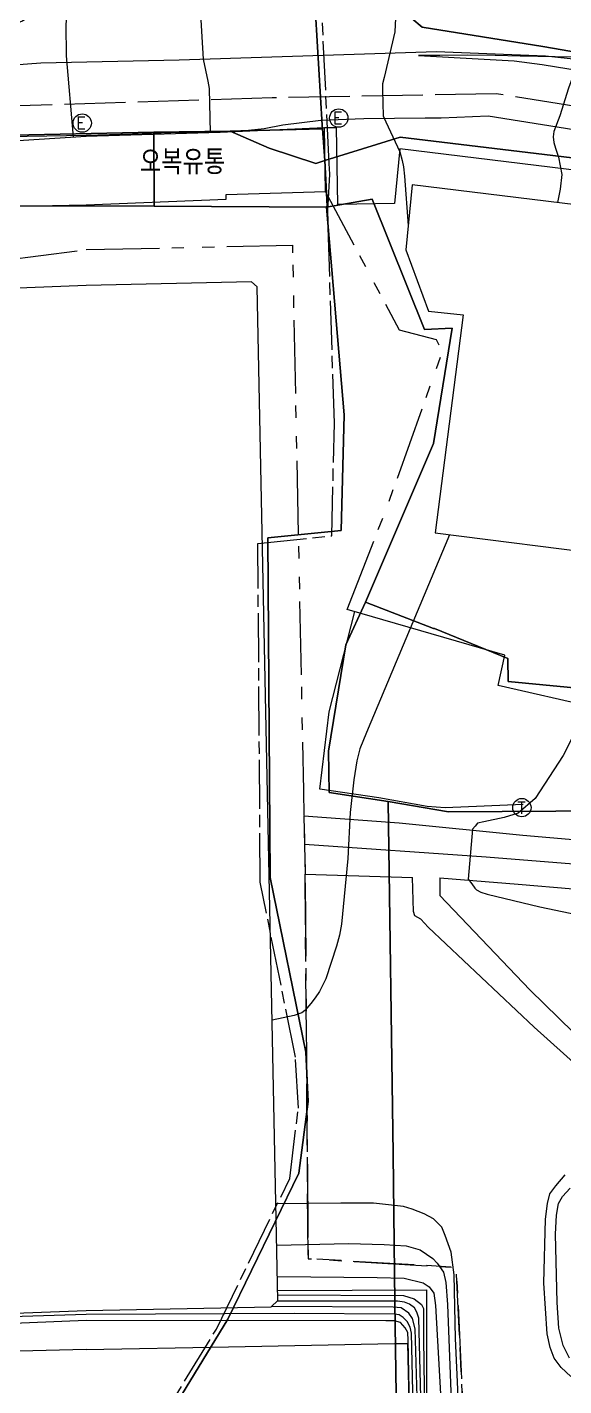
# Model space of a CAD drawing. Header units: feet. Extents: x 197796 to 199821, y 552499 to 555392.
# Drawn here: x 198927.9 to 198971.8, y 553202.7 to 553313.8 of the extents above; entities that cross this region are included whole.
import ezdxf

# ---------------------------------------------------------------- set-up
doc = ezdxf.new("R2010")
doc.units = ezdxf.units.FT
doc.header["$MEASUREMENT"] = 0
for name, pattern in [('ANYANG', [9, 5, -1, 2, -1]), ('ANYANG1', [11.5, 6, -1, 1, -1.5, 1, -1]), ('ANYANG2', [6, 5, -1]), ('JEON', [12, 4, -0.5, 1, -0.5, 4, -0.5, 1, -0.5])]:
    doc.linetypes.add(name, pattern=pattern)
for name, color, linetype in [('AAA008', 7, 'CONTINUOUS'), ('AAC001', 7, 'CONTINUOUS'), ('AAC003', 3, 'ANYANG'), ('AAC006', 7, 'ANYANG1'), ('AD002', 7, 'CONTINUOUS'), ('AD0022', 1, 'CONTINUOUS'), ('ADA085', 1, 'CONTINUOUS'), ('AE001', 1, 'ANYANG2'), ('AE131', 42, 'CONTINUOUS'), ('AZ0202', 7, 'CONTINUOUS'), ('AZ0203', 7, 'CONTINUOUS'), ('AZ0801', 7, 'CONTINUOUS'), ('CAA001', 7, 'CONTINUOUS'), ('CAA002', 30, 'CONTINUOUS'), ('DD001', 3, 'CONTINUOUS'), ('EA0018', 7, 'JEON'), ('wipco_image', 2, 'CONTINUOUS'), ('wipco_지적', 20, 'CONTINUOUS'), ('ZC002', 7, 'CONTINUOUS')]:
    doc.layers.add(name, color=color, linetype=linetype)
doc.styles.add('GHS', font='ROMANS', dxfattribs={"bigfont": 'NGSW.shx'})
doc.styles.add('NGSW', font='ROMANS.shx', dxfattribs={"bigfont": 'NGSW.shx'})
picture_1 = doc.add_image_def('image1.jpg', size_in_pixel=(8269, 5907))

# ---------------------------------------------------------------- blocks, each defined once
blk = doc.blocks.new('AZ0203')
at = {"layer": 'AZ0203'}
blk.add_circle((0, 0), 0.75, dxfattribs=at)
at = {"layer": 'AZ0203', "style": 'GHS'}
blk.add_text('T', height=1, dxfattribs=at).set_placement((-0.36, -0.52))
blk = doc.blocks.new('AZ0202')
at = {"layer": 'AZ0202'}
blk.add_circle((0, 0), 0.75, dxfattribs=at)
at = {"layer": 'AZ0202', "style": 'GHS'}
blk.add_text('E', height=1, dxfattribs=at).set_placement((-0.5, -0.48))

msp = doc.modelspace()

# ---------------------------------------------------------------- linework, layer by layer
at = {"layer": 'AAA008', "color": 255, "flags": 128}
for points in [[(198932.7, 553304.83), (198922.86, 553304.22), (198922.85, 553303.91), (198923.02, 553299.06), (198932.7, 553299.24), (198944.15, 553299.72), (198944.15, 553300.09), (198952.28, 553300.35), (198952.19, 553305.54), (198943.67, 553305.15)], [(198999.78, 553295.95), (198959.38, 553300.89), (198958.87, 553295.57), (198960.71, 553290.55), (198963.54, 553290.25), (198961.25, 553272.43), (198975.91, 553270.6), (198975.55, 553267.06), (198981.42, 553266.44), (198982.2, 553271.77), (198996.68, 553270.02)]]:
    msp.add_lwpolyline(points, close=True, dxfattribs=at)
at = {"layer": 'AAA008', "color": 255}
msp.add_lwpolyline([(198932.7, 553292.65), (198908.34, 553291.7), (198908.35, 553291.25), (198907.89, 553291.24), (198908.53, 553259.32), (198903.3, 553259.23), (198903.77, 553240.44), (198908.87, 553240.51), (198909.56, 553208.33), (198910.07, 553208.35), (198910.09, 553208.02), (198932.69, 553208.87), (198947.84, 553209.18), (198948.39, 553209.7), (198946.7, 553292.54), (198946.24, 553292.95), (198932.7, 553292.65)], dxfattribs=at)
at = {"layer": 'AAC001', "color": 255, "flags": 128}
for points in [[(198968.45, 553250.23), (198962.07, 553249.96), (198960.61, 553250.07), (198956.64, 553250.79), (198951.83, 553251.49), (198952.59, 553257.81), (198954.68, 553266)], [(198984.47, 553262.51), (198974.51, 553262.99), (198974.31, 553258.17), (198966.4, 553259.97), (198966.96, 553262.45), (198954.06, 553266.18)]]:
    msp.add_lwpolyline(points, dxfattribs=at)
at = {"layer": 'AAC003', "color": 255, "flags": 128}
msp.add_lwpolyline([(198977.27, 553162.13), (198962.4, 553161.68), (198961.88, 553161.69), (198961.66, 553161.82), (198961.27, 553194.71), (198961.27, 553195.4), (198961.53, 553195.59), (198963.76, 553195.65), (198962.99, 553212.4), (198950.86, 553213.11), (198950.62, 553244.53)], dxfattribs=at)
at = {"layer": 'AAC006', "color": 255, "flags": 128}
for points in [[(198954.06, 553266.18), (198957.27, 553274.43), (198961.73, 553286.89), (198961.73, 553287.51), (198961.36, 553288.22), (198958.33, 553289.02), (198952.28, 553300.35)], [(198932.7, 553295.59), (198949.57, 553295.96), (198950.48, 553251.36), (198950.62, 553244.53), (198950.86, 553213.11), (198962.99, 553212.4), (198963.76, 553195.65), (198961.53, 553195.59), (198961.27, 553195.4), (198961.27, 553194.71), (198961.66, 553161.82), (198961.88, 553161.69), (198977.27, 553162.13)]]:
    msp.add_lwpolyline(points, dxfattribs=at)
at = {"layer": 'AAC006', "color": 255}
msp.add_lwpolyline([(198926, 553294.73), (198932.7, 553295.59)], dxfattribs=at)
at = {"layer": 'AD002', "color": 255}
msp.add_lwpolyline([(199052.92, 553303.51), (199029.06, 553305.56), (199006.41, 553307.5), (198970.29, 553311.41), (198961.37, 553311.77), (198940.3, 553311.08), (198928.98, 553310.83), (198922.4, 553310.35), (198894.14, 553310.05), (198862.12, 553309.37), (198828.79, 553308.87), (198805.85, 553308.94), (198801.12, 553308.59), (198795.9, 553308.15), (198787.09, 553306.62), (198773.88, 553303.91), (198741.74, 553295.75), (198725.68, 553290.65), (198720.01, 553288.88), (198715.06, 553287.28), (198690.66, 553277.7)], dxfattribs=at)
at = {"layer": 'AD002', "color": 255, "flags": 128}
msp.add_lwpolyline([(198950.57, 553247), (198965.43, 553245.97), (198977.36, 553245.01), (198985.73, 553245.01), (198995, 553244.92), (199010.91, 553245.59), (199023.55, 553246.35), (199031.61, 553246.35), (199046.22, 553245.29)], dxfattribs=at)
at = {"layer": 'AD0022', "color": 255}
for points in [[(198923.02, 553304.79), (198932.7, 553304.94), (198936.48, 553305.06), (198939.62, 553305.15), (198942.9, 553305.22), (198945.99, 553305.35), (198947.26, 553305.5), (198948.78, 553305.79), (198951.9, 553306.18), (198955.41, 553306.32), (198960.43, 553306.36), (198961.75, 553306.36), (198965.59, 553306.52), (198993.64, 553302.07)], [(198972.84, 553247.33), (198968.43, 553247.71), (198958.31, 553248.71), (198950.52, 553249.29), (198950.62, 553244.53), (198959.4, 553244.28)], [(198961.64, 553244.23), (198968.05, 553243.73), (198972.55, 553243.34), (198977.57, 553243.05), (198983.27, 553243.01), (198989.26, 553242.79), (198995.32, 553242.72), (199002, 553243.06), (199010.17, 553243.51), (199023.78, 553244.18), (199030.56, 553244.38), (199039.34, 553243.86), (199039.29, 553242.22), (199039.19, 553239.47), (199039.22, 553238.24)]]:
    msp.add_lwpolyline(points, dxfattribs=at)
at = {"layer": 'ADA085', "color": 255, "flags": 128}
for points in [[(198974.16, 553227.74), (198969.37, 553232.04), (198960.69, 553240.21), (198960.08, 553240.85), (198959.59, 553241.13), (198959.48, 553241.5), (198959.4, 553244.28)], [(198961.64, 553244.23), (198961.65, 553242.81), (198969, 553235.1), (198973.76, 553230.46), (198974.43, 553230.12), (198975.12, 553229.92), (198975.72, 553229.86), (198991.74, 553230.47), (199006.25, 553231), (199014.44, 553231.18), (199014.56, 553231.41), (199014.71, 553231.57), (199020.86, 553231.56), (199021.29, 553237.27), (199031.67, 553237.81), (199032.99, 553237.82), (199036.28, 553238.07), (199039.22, 553238.24)], [(198972.37, 553203.47), (198971.56, 553204.22), (198971, 553204.99), (198970.67, 553205.86), (198970.42, 553206.97), (198970.14, 553211.12), (198970.28, 553216.34), (198970.45, 553217.61), (198970.64, 553218.42), (198971.12, 553219.08), (198971.9, 553219.97)], [(198972.24, 553204.99), (198971.74, 553206.01), (198971.38, 553207.44), (198971.23, 553209.53), (198971.1, 553215.12), (198971.19, 553216.67), (198971.35, 553217.61), (198971.67, 553218.2), (198972.3, 553218.87)], [(198932.69, 553205.69), (198944.34, 553205.9), (198957.94, 553206.17), (198958.98, 553206.18), (198959.22, 553196.65), (198959.8, 553160.11), (198965.64, 553160.19)]]:
    msp.add_lwpolyline(points, dxfattribs=at)
at = {"layer": 'ADA085', "color": 255}
msp.add_lwpolyline([(198932.69, 553205.69), (198905.31, 553205.01), (198904.7, 553221.12), (198904.68, 553229.21)], dxfattribs=at)
at = {"layer": 'AE001', "color": 255}
msp.add_lwpolyline([(198991.26, 553302.45), (198991.31, 553302.98), (198991.29, 553303.66), (198991.23, 553303.87), (198991.14, 553304.04), (198991, 553304.19), (198990.81, 553304.34), (198990.54, 553304.49), (198966.26, 553308.33), (198947.91, 553307.99), (198910.88, 553306.82), (198868.17, 553305.69), (198860.95, 553305.39), (198833.64, 553305.26), (198833.29, 553305.17), (198833.03, 553305.03), (198832.92, 553304.9), (198832.82, 553304.65), (198832.77, 553303.46)], dxfattribs=at)
at = {"layer": 'AE131', "color": 255, "flags": 128}
msp.add_lwpolyline([(198974.49, 553311.33), (198971.09, 553311.36), (198968.22, 553311.39), (198966.17, 553311.45), (198963.91, 553311.49), (198961.65, 553311.45), (198959.88, 553311.45), (198965.26, 553311.16), (198967.71, 553311.03), (198970.01, 553310.72), (198973.2, 553310.21)], dxfattribs=at)
at = {"layer": 'AZ0801', "color": 255, "flags": 128}
msp.add_lwpolyline([(198948.37, 553210.51), (198960.55, 553210.57), (198960.55, 553197.05)], dxfattribs=at)
at = {"layer": 'CAA001', "color": 255, "elevation": 40, "flags": 128}
msp.add_lwpolyline([(198948.38, 553210.16), (198958.66, 553210.1), (198959.54, 553209.83), (198960.13, 553209.38), (198960.29, 553209.03), (198960.29, 553208.48), (198960.29, 553206.57), (198960.4, 553198.58)], dxfattribs=at)
at = {"layer": 'CAA002', "color": 255, "flags": 128}
for points, elevation in [([(198942.87, 553305.13), (198942.78, 553308.76), (198942.69, 553309.36), (198942.31, 553311.17), (198942.05, 553315.28), (198942.05, 553318.48), (198942.04, 553320.18), (198941.88, 553320.56), (198941.64, 553320.77), (198939.72, 553322.97), (198938.42, 553324.09), (198930.41, 553329.78)], 44), ([(198971.45, 553320.11), (198966.1, 553319.84), (198962.4, 553319.65), (198961.52, 553319.49), (198960.29, 553319.06), (198959.62, 553318.68), (198959.12, 553318.25), (198958.75, 553317.77), (198958.47, 553317.25), (198958.21, 553316.39), (198958.1, 553315.74), (198958.05, 553315.04), (198957.95, 553313.4), (198957.08, 553309.66), (198956.96, 553309.14), (198956.94, 553308.59), (198956.99, 553306.53), (198957.21, 553306.03), (198958.37, 553303.57), (198958.56, 553302.88), (198958.67, 553302.35), (198958.75, 553301.59), (198959.06, 553297.55)], 44), ([(198974.3, 553317.84), (198973.35, 553312.72), (198973.04, 553311.21), (198972.86, 553310.61), (198972.56, 553309.82), (198972.18, 553308.79), (198971.45, 553306.53), (198970.96, 553305.24), (198970.92, 553304.8), (198970.96, 553304.34), (198971.1, 553303.89), (198971.34, 553303.15), (198971.61, 553301.73), (198971.48, 553300.52), (198971.26, 553299.44)], 43), ([(198962.42, 553272.28), (198955.63, 553256.12), (198955.1, 553254.78), (198954.84, 553253.81), (198954.59, 553252.26), (198954.31, 553249.59), (198954.12, 553245.82), (198953.59, 553240.45), (198953.44, 553239.56), (198953.19, 553238.66), (198952.3, 553235.98), (198951.79, 553234.96), (198951.45, 553234.43), (198951.09, 553233.98), (198950.58, 553233.41), (198950.35, 553233.22), (198949.73, 553232.98), (198947.92, 553232.61)], 44), ([(198975.28, 553261.25), (198971.74, 553254.25), (198969.44, 553250.73), (198968.04, 553249.53), (198966.9, 553249.17), (198965.24, 553248.82), (198964.73, 553248.7), (198964.54, 553248.46), (198964.31, 553248.23), (198963.95, 553244.14), (198964.25, 553243.74), (198964.51, 553243.4), (198964.65, 553243.27), (198964.99, 553243.07), (198965.52, 553242.9), (198969.83, 553241.87), (198974.14, 553240.97)], 43), ([(198963.36, 553197.1), (198962.93, 553206.58), (198962.82, 553211.8), (198962.56, 553213.64), (198962.08, 553215), (198961.79, 553215.68), (198961.12, 553216.36), (198960.36, 553216.78), (198959.37, 553217.17), (198958.66, 553217.39), (198956.2, 553217.66), (198953.55, 553217.64), (198948.23, 553217.6)], 43), ([(198948.3, 553214.23), (198954.17, 553214.36), (198957.08, 553214.26), (198958.89, 553214.16), (198960.02, 553213.84), (198961.07, 553213.14), (198961.41, 553212.74), (198961.94, 553212.01), (198962.12, 553211.16), (198962.27, 553209.38), (198962.7, 553197.98)], 42), ([(198948.35, 553211.65), (198956.5, 553211.58), (198958.73, 553211.52), (198960.28, 553211.13), (198960.76, 553210.81), (198961.15, 553210.29), (198961.28, 553209.29), (198961.95, 553197.74)], 41), ([(198959.85, 553199.98), (198959.63, 553207.39), (198959.4, 553208.23), (198959.1, 553208.66), (198958.48, 553209.1), (198957.83, 553209.14), (198947.87, 553209.21)], 38)]:
    msp.add_lwpolyline(points, dxfattribs=dict(at, elevation=elevation))
at = {"layer": 'CAA002', "color": 255}
for points, elevation in [([(198931.67, 553304.77), (198931.09, 553311.42), (198931.06, 553313.99), (198931.31, 553316.74), (198926.37, 553319.87)], 43), ([(198960.1, 553200.71), (198959.91, 553208.25), (198959.77, 553208.75), (198959.56, 553209.1), (198959.17, 553209.4), (198958.76, 553209.55), (198958.18, 553209.64), (198948.33, 553209.64)], 39), ([(198959.51, 553198.67), (198959.33, 553207.02), (198959.22, 553207.52), (198958.96, 553207.99), (198958.64, 553208.3), (198958.32, 553208.53), (198957.92, 553208.58), (198949.73, 553208.62), (198932.69, 553208.55), (198908.17, 553207.8)], 37), ([(198959.23, 553197), (198959.04, 553206.44), (198959.02, 553207.07), (198958.81, 553207.45), (198958.42, 553207.9), (198957.93, 553208.04), (198957.22, 553208.04), (198932.69, 553208.06), (198920.08, 553207.54)], 36)]:
    msp.add_lwpolyline(points, dxfattribs=dict(at, elevation=elevation))
at = {"layer": 'DD001', "color": 255, "flags": 128}
msp.add_lwpolyline([(198990.39, 553297.1), (198990.73, 553299.88), (198958.36, 553303.84), (198957.93, 553299.36), (198953.29, 553299.29), (198953.19, 553305.54), (198952.19, 553305.54)], dxfattribs=at)
at = {"layer": 'EA0018', "color": 255}
msp.add_lwpolyline([(198928.24, 553182.62), (198943.36, 553207.36), (198949.35, 553219.66), (198950.06, 553225.41), (198949.83, 553229.58), (198946.94, 553243.88), (198946.75, 553271.57), (198952.79, 553272.19), (198953.01, 553281.41), (198952.46, 553298.77), (198952.64, 553301.77), (198952.59, 553302.64), (198951.9, 553316.78)], dxfattribs=at)
at = {"layer": 'wipco_지적', "color": 20}
for points in [[(198934.12, 553320.84), (198934.8, 553319.7), (198934.69, 553318.97), (198934.34, 553316.83), (198938.35, 553317.01), (198939.99, 553317.07), (198940.91, 553317.01), (198951.32, 553317.23), (198952.02, 553305.76), (198952.04, 553305.45), (198944.49, 553305.28), (198938.24, 553305.19), (198925.4, 553304.93), (198925.21, 553313.38), (198927.49, 553314.28), (198931.44, 553317.16), (198932.52, 553318.73), (198934.12, 553320.84)], [(198955.96, 553317.33), (198960.2, 553313.77), (198970.08, 553312.19), (198984.44, 553309.72), (198984.86, 553308.72), (198997.43, 553306.25), (198997.58, 553304.86), (198990.88, 553304.51), (198991.07, 553302.38), (198991.19, 553302.13), (198987.24, 553301.93), (198986.68, 553302.33), (198984.96, 553301.6), (198958.38, 553304.78), (198952.23, 553302.88), (198952.04, 553305.45), (198952.02, 553305.76), (198951.32, 553317.23), (198953.07, 553317.19), (198953.57, 553319.34), (198955.96, 553317.33)], [(198997.49, 553317.63), (199003.44, 553317.57), (199003.37, 553316.41), (199009.97, 553313.93), (199008.49, 553305.76), (199008.41, 553305.3), (199008.92, 553304.5), (198997.43, 553306.25), (198984.86, 553308.72), (198984.44, 553309.72), (198970.08, 553312.19), (198960.2, 553313.77), (198955.96, 553317.33), (198970.63, 553317.17), (198985.09, 553317.37), (198997.49, 553317.63)], [(198938.24, 553305.19), (198938.25, 553299.14), (198925.68, 553299.17), (198925.47, 553299.12), (198925.4, 553304.93), (198938.24, 553305.19)], [(198938.24, 553305.19), (198944.49, 553305.28), (198947.68, 553303.89), (198951.49, 553302.63), (198952.23, 553302.88), (198952.42, 553299.14), (198952.36, 553299.05), (198938.25, 553299.14), (198938.24, 553305.19)], [(198952.04, 553305.45), (198952.23, 553302.88), (198951.49, 553302.63), (198947.68, 553303.89), (198944.49, 553305.28), (198952.04, 553305.45)], [(198955.56, 553266.77), (198961.11, 553264.62), (198961.2, 553264.62), (198967.21, 553262.18), (198967.23, 553260.28), (198974.91, 553259.56), (198975, 553259.55), (198975.43, 553257.03), (198975.96, 553256.73), (198976.37, 553255.43), (198976.4, 553251.52), (198975.64, 553249.7), (198975.52, 553249.71), (198962.34, 553249.64), (198957.42, 553250.48), (198952.57, 553251.22), (198952.53, 553254.6), (198953.95, 553263.29), (198955.56, 553266.77)]]:
    msp.add_lwpolyline(points, close=True, dxfattribs=at)
for points in [[(198974.91, 553259.56), (198967.23, 553260.28), (198967.21, 553262.18), (198961.2, 553264.62), (198961.11, 553264.62), (198955.56, 553266.77), (198961.13, 553279.73), (198962.65, 553289.17), (198960.39, 553289.05), (198956.11, 553299.71), (198952.36, 553299.05), (198952.42, 553299.14), (198952.23, 553302.88), (198958.38, 553304.78), (198984.96, 553301.6)], [(198925.68, 553299.17), (198938.25, 553299.14), (198952.36, 553299.05), (198953.8, 553282.08), (198953.57, 553272.63), (198947.55, 553272.04), (198947.76, 553244.26), (198950.68, 553229.98), (198950.87, 553225.95), (198950.11, 553220.11), (198944.3, 553208.16), (198928.99, 553183.1)], [(198928.99, 553183.1), (198944.3, 553208.16), (198950.11, 553220.11), (198950.87, 553225.95), (198950.68, 553229.98), (198947.76, 553244.26), (198947.55, 553272.04), (198953.57, 553272.63), (198953.8, 553282.08), (198952.36, 553299.05), (198956.11, 553299.71), (198960.39, 553289.05), (198962.65, 553289.17), (198961.13, 553279.73), (198955.56, 553266.77), (198955.56, 553266.77), (198953.95, 553263.29), (198952.53, 553254.6), (198952.57, 553251.22), (198957.42, 553250.48), (198957.81, 553221.66), (198957.96, 553209.54), (198958.22, 553190.77)], [(198958.22, 553190.77), (198957.96, 553209.54), (198957.81, 553221.66), (198957.42, 553250.48), (198962.34, 553249.64), (198975.52, 553249.71), (198975.76, 553245.55), (198982.75, 553244.85), (198989.28, 553244.62), (198990.8, 553244.47), (199005.13, 553244.73), (199013.48, 553245.21), (199015.07, 553245.28), (199021.56, 553244.64), (199040.96, 553245.95), (199039.73, 553231.05), (199040.51, 553222.72), (199041.42, 553208.91), (199041.46, 553208.86), (199042.06, 553198.94)]]:
    msp.add_lwpolyline(points, dxfattribs=at)

# ---------------------------------------------------------------- block references
at = {"layer": 'AZ0202', "color": 255}
for p in [(198932.37, 553305.93), (198953.37, 553306.34)]:
    msp.add_blockref('AZ0202', p, dxfattribs=at)
at = {"layer": 'AZ0203', "color": 255}
msp.add_blockref('AZ0203', (198968.35, 553249.98), dxfattribs=at)

# ---------------------------------------------------------------- texts
at = {"layer": 'ZC002', "style": 'NGSW'}
msp.add_text('오복유통', height=2, dxfattribs=at).set_placement((198937.09, 553301.75))

# ---------------------------------------------------------------- pictures from other files: only their frames are drawn
at = {"layer": 'wipco_image'}
image = msp.add_image(picture_1, insert=(198928.54, 553018.66), size_in_units=(698.97, 499.31), rotation=5.99868, dxfattribs=at)
image.dxf.flags = 7

doc.saveas('drawing.dxf')
